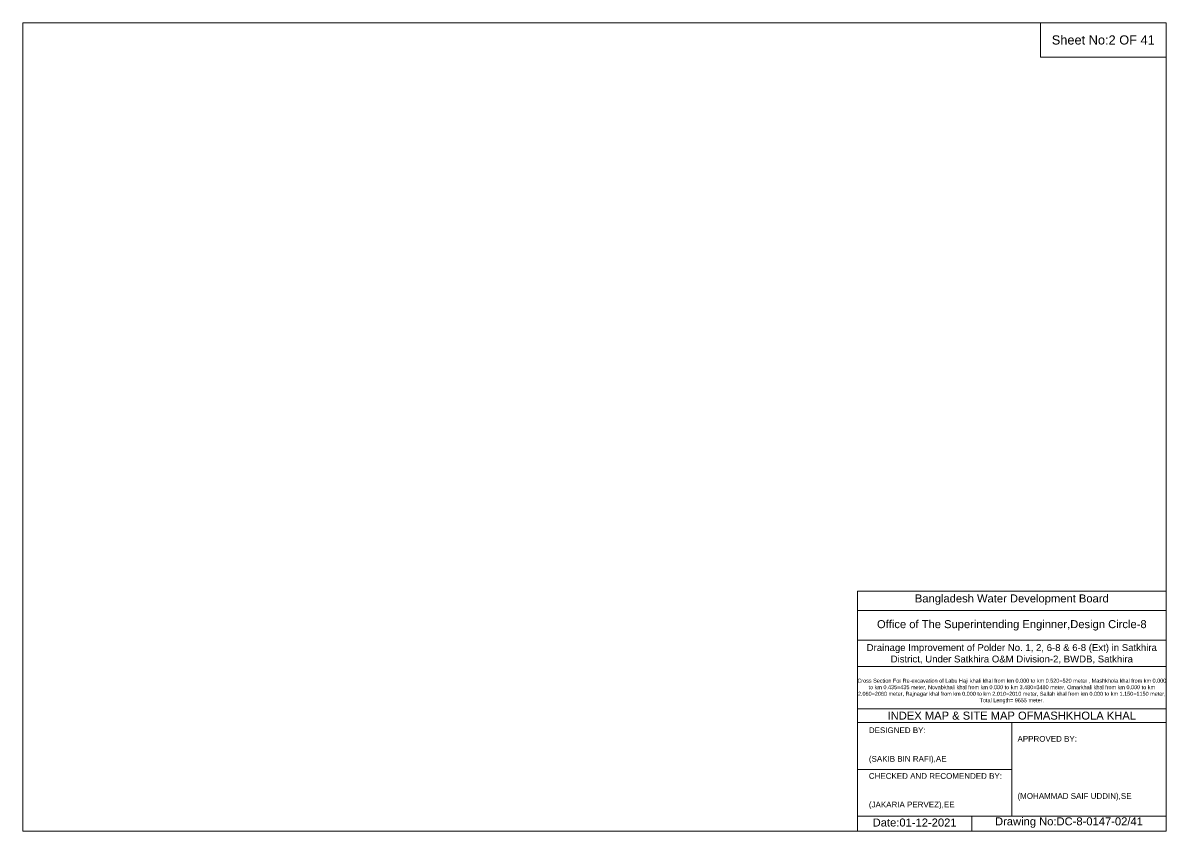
# Model space of a CAD drawing. Header units: inches. Extents: x 93000 to 506000, y -4242 to 0.
# Drawn here: x 110000 to 116000, y -4242 to 0 of the extents above; entities that cross this region are included whole.
import ezdxf

# ---------------------------------------------------------------- set-up
doc = ezdxf.new("R2010")
doc.units = ezdxf.units.IN
doc.header["$LTSCALE"] = 7
doc.header["$MEASUREMENT"] = 0
doc.layers.add('Cross section Data Border', color=7, linetype='Continuous', lineweight=9)
doc.styles.get("Standard").update_dxf_attribs({"font": 'arial.ttf'})

msp = doc.modelspace()

# ---------------------------------------------------------------- linework, layer by layer
at = {"layer": 'Cross section Data Border'}
for points in [[(110000, 0), (116000, 0), (116000, -4242), (110000, -4242)], [(115340, 0), (116000, 0), (116000, -180), (115340, -180)]]:
    msp.add_lwpolyline(points, close=True, dxfattribs=at)
for points in [[(114380, -4242), (114380, -2982), (116000, -2982)], [(114380, -3084), (116000, -3084)], [(114380, -3240), (116000, -3240)], [(114380, -3378), (116000, -3378)], [(114380, -3600), (116000, -3600)], [(114380, -3672), (116000, -3672)], [(115190, -3672), (115190, -4164)], [(114380, -3918), (115190, -3918)], [(114380, -4164), (116000, -4164)], [(114980, -4164), (114980, -4242)]]:
    msp.add_lwpolyline(points, dxfattribs=at)

# ---------------------------------------------------------------- texts
at = {"layer": 'Cross section Data Border', "attachment_point": 5}
for s, insert, char_height in [('Sheet No:2 OF 41', (115670, -90), 48), ('Bangladesh Water Development Board', (115190, -3027), 42), ('Office of The Superintending Enginner,Design Circle-8', (115190, -3162), 42)]:
    msp.add_mtext(s, dxfattribs=dict(at, insert=insert, char_height=char_height))
at = {"layer": 'Cross section Data Border'}
for s, insert, char_height, width, attachment_point in [('Drainage Improvement of Polder No. 1, 2, 6-8 & 6-8 (Ext) in Satkhira District, Under Satkhira O&M Division-2, BWDB, Satkhira', (115190, -3312), 36, 1680, 5), ('Cross Section For Re-excavation of Labu Haji khali khal from km 0.000 to km 0.520=520 meter , Mashkhola khal from km 0.000 to km 0.435=435 meter, Novabkhali khal from km 0.000 to km 3.480=3480 meter, Omarkhali khal from km 0.000 to km 2.060=2060 meter, Rajnagar khal from km 0.000 to km 2.010=2010 meter, Sallah khal from km 0.000 to km 1.150=1150 meter, Total Length= 9655 meter. ', (115190, -3507), 20.5611, 1620, 5), ('INDEX MAP & SITE MAP OFMASHKHOLA KHAL', (115190, -3636), 42, 1680, 5), ('DESIGNED BY:^J^J^J(SAKIB BIN RAFI),AE', (114440, -3792), 30, 840, 4), ('APPROVED BY:^J^J^J^J^J^J(MOHAMMAD SAIF UDDIN),SE', (115220, -3912), 30, 840, 4), ('CHECKED AND RECOMENDED BY:^J^J^J(JAKARIA PERVEZ),EE', (114440, -4032), 30, 840, 4), ('Date:01-12-2021', (114680, -4197), 42, 840, 5), ('Drawing No:DC-8-0147-02/41', (115490, -4197), 42, 1320, 5)]:
    msp.add_mtext(s, dxfattribs=dict(at, insert=insert, char_height=char_height, width=width, attachment_point=attachment_point))

doc.saveas('drawing.dxf')
